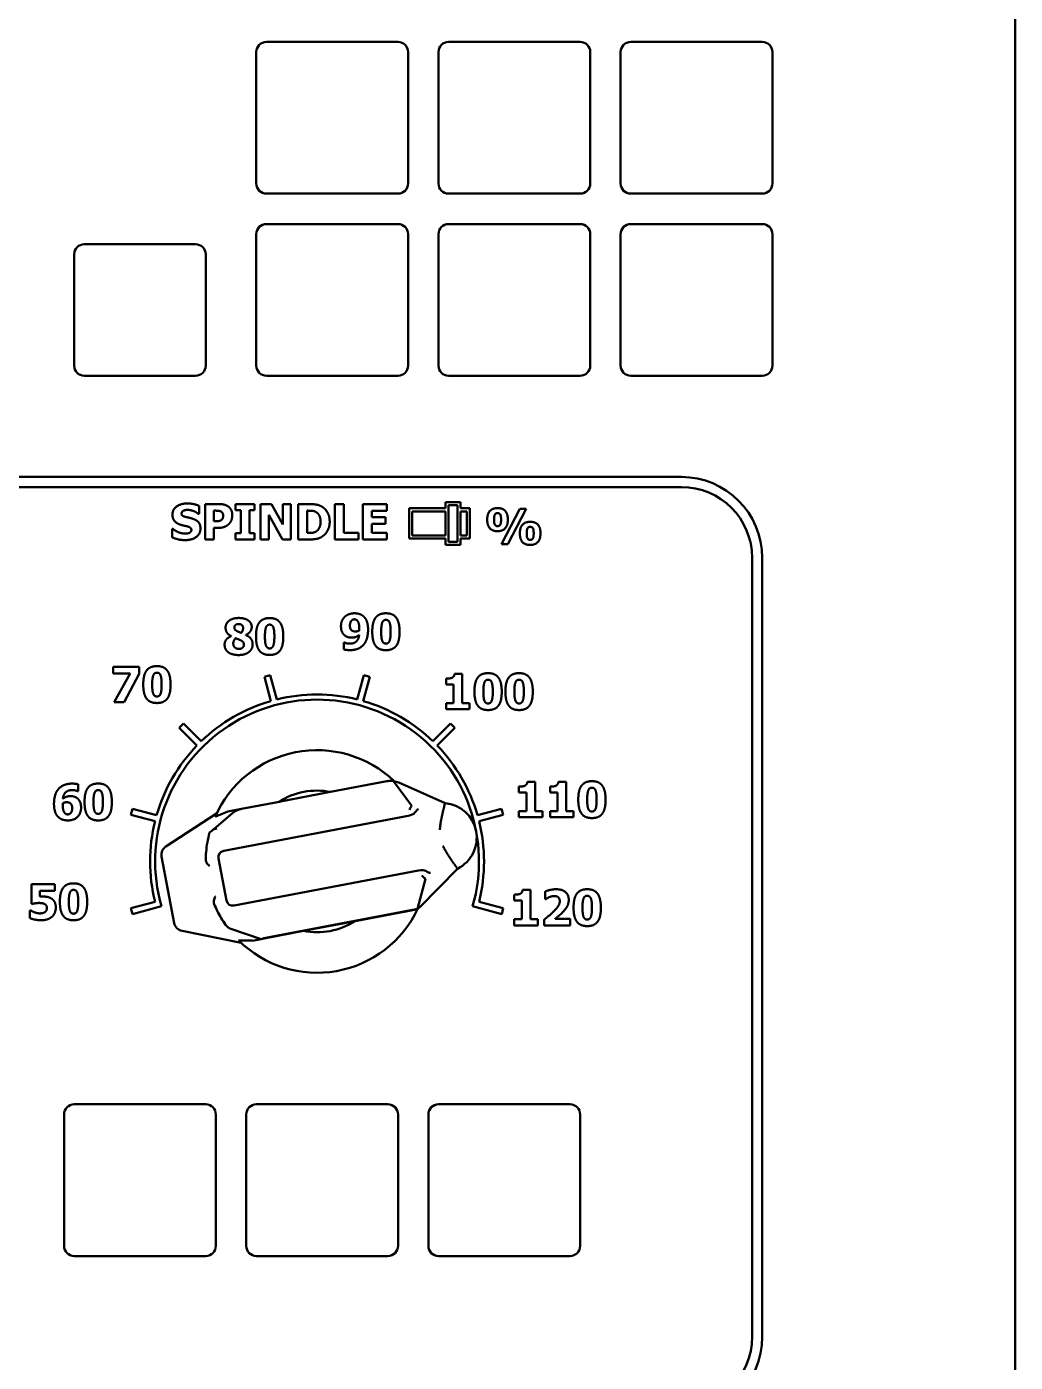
# Model space of a CAD drawing. Header units: millimetres. Extents: x 4735 to 8066, y 756 to 2595.
# Drawn here: x 5357.1 to 5454.8, y 1554.6 to 1686.6 of the extents above; entities that cross this region are included whole.
import ezdxf

# ---------------------------------------------------------------- set-up
doc = ezdxf.new("R2010")
doc.units = ezdxf.units.MM
doc.header["$LTSCALE"] = 1.8
doc.layers.add('외형선(ISO)', color=7, linetype='Continuous', lineweight=50)

msp = doc.modelspace()

# ---------------------------------------------------------------- linework, layer by layer
at = {"layer": '외형선(ISO)'}
for p, q in [((5454.825, 1917.087), (5454.825, 1527.087)), ((5380.825, 1685.087), (5393.825, 1685.087)), ((5398.825, 1685.087), (5411.825, 1685.087)), ((5416.825, 1685.087), (5429.825, 1685.087)), ((5379.825, 1671.087), (5379.825, 1684.087)), ((5394.825, 1684.087), (5394.825, 1671.087)), ((5397.825, 1671.087), (5397.825, 1684.087)), ((5412.825, 1684.087), (5412.825, 1671.087)), ((5415.825, 1671.087), (5415.825, 1684.087)), ((5430.825, 1684.087), (5430.825, 1671.087)), ((5393.825, 1670.087), (5380.825, 1670.087)), ((5411.825, 1670.087), (5398.825, 1670.087)), ((5429.825, 1670.087), (5416.825, 1670.087)), ((5379.825, 1653.087), (5379.825, 1666.087)), ((5380.825, 1667.087), (5393.825, 1667.087)), ((5394.825, 1666.087), (5394.825, 1653.087)), ((5397.825, 1653.087), (5397.825, 1666.087)), ((5398.825, 1667.087), (5411.825, 1667.087)), ((5412.825, 1666.087), (5412.825, 1653.087)), ((5415.825, 1653.087), (5415.825, 1666.087)), ((5416.825, 1667.087), (5429.825, 1667.087)), ((5430.825, 1666.087), (5430.825, 1653.087)), ((5362.825, 1665.087), (5373.825, 1665.087)), ((5361.825, 1653.087), (5361.825, 1664.087)), ((5374.825, 1664.087), (5374.825, 1653.087)), ((5373.825, 1652.087), (5362.825, 1652.087)), ((5393.825, 1652.087), (5380.825, 1652.087)), ((5411.825, 1652.087), (5398.825, 1652.087)), ((5429.825, 1652.087), (5416.825, 1652.087)), ((5037.825, 1642.087), (5421.825, 1642.087)), ((5421.825, 1641.087), (5037.825, 1641.087)), ((5398.515, 1638.989), (5398.515, 1639.589)), ((5398.515, 1639.589), (5400.015, 1639.589)), ((5400.015, 1639.589), (5400.015, 1638.989)), ((5374.165, 1638.436), (5374.089, 1638.436)), ((5374.165, 1639.236), (5374.165, 1638.436)), ((5374.755, 1635.909), (5374.755, 1639.409)), ((5374.755, 1639.409), (5376.114, 1639.409)), ((5375.759, 1638.756), (5375.634, 1638.756)), ((5375.634, 1638.756), (5375.634, 1637.707)), ((5377.776, 1638.799), (5377.776, 1639.409)), ((5377.776, 1639.409), (5379.659, 1639.409)), ((5378.278, 1638.799), (5377.776, 1638.799)), ((5378.278, 1636.519), (5378.278, 1638.799)), ((5379.659, 1638.799), (5379.157, 1638.799)), ((5379.157, 1638.799), (5379.157, 1636.519)), ((5379.659, 1639.409), (5379.659, 1638.799)), ((5380.243, 1635.909), (5380.243, 1639.409)), ((5380.243, 1639.409), (5381.321, 1639.409)), ((5382.396, 1635.909), (5381.046, 1638.348)), ((5381.046, 1638.348), (5381.046, 1635.909)), ((5381.321, 1639.409), (5382.439, 1637.403)), ((5382.439, 1637.403), (5382.439, 1639.409)), ((5382.439, 1639.409), (5383.241, 1639.409)), ((5383.241, 1639.409), (5383.241, 1635.909)), ((5383.953, 1635.909), (5383.953, 1639.409)), ((5383.953, 1639.409), (5385.037, 1639.409)), ((5384.85, 1638.756), (5384.833, 1638.756)), ((5384.833, 1638.756), (5384.833, 1636.564)), ((5387.598, 1635.909), (5387.598, 1639.409)), ((5387.598, 1639.409), (5388.477, 1639.409)), ((5388.477, 1639.409), (5388.477, 1636.575)), ((5390.352, 1635.909), (5390.352, 1639.409)), ((5390.352, 1639.409), (5392.717, 1639.409)), ((5392.717, 1638.742), (5391.226, 1638.742)), ((5391.226, 1638.742), (5391.226, 1638.127)), ((5391.226, 1638.127), (5392.601, 1638.127)), ((5392.601, 1638.127), (5392.601, 1637.46)), ((5392.717, 1639.409), (5392.717, 1638.742)), ((5394.915, 1635.989), (5394.915, 1638.989)), ((5394.915, 1638.989), (5398.515, 1638.989)), ((5395.215, 1638.689), (5395.215, 1636.289)), ((5398.515, 1638.689), (5395.215, 1638.689)), ((5398.515, 1636.289), (5398.515, 1638.689)), ((5399.715, 1639.289), (5398.815, 1639.289)), ((5398.815, 1639.289), (5398.815, 1635.689)), ((5399.715, 1635.689), (5399.715, 1639.289)), ((5400.015, 1638.989), (5400.915, 1638.989)), ((5400.615, 1638.689), (5400.015, 1638.689)), ((5400.015, 1638.689), (5400.015, 1636.289)), ((5400.615, 1636.289), (5400.615, 1638.689)), ((5400.915, 1638.989), (5400.915, 1635.989)), ((5404.046, 1635.444), (5405.879, 1638.944)), ((5406.5, 1638.944), (5404.667, 1635.444)), ((5405.879, 1638.944), (5406.5, 1638.944)), ((5371.516, 1636.116), (5371.516, 1636.95)), ((5371.516, 1636.95), (5371.595, 1636.95)), ((5375.634, 1637.707), (5375.697, 1637.707)), ((5376.094, 1637.055), (5375.634, 1637.055)), ((5375.634, 1637.055), (5375.634, 1635.909)), ((5392.601, 1637.46), (5391.226, 1637.46)), ((5391.226, 1637.46), (5391.226, 1636.575)), ((5375.634, 1635.909), (5374.755, 1635.909)), ((5377.776, 1635.909), (5377.776, 1636.519)), ((5377.776, 1636.519), (5378.278, 1636.519)), ((5379.659, 1635.909), (5377.776, 1635.909)), ((5379.157, 1636.519), (5379.659, 1636.519)), ((5379.659, 1636.519), (5379.659, 1635.909)), ((5381.046, 1635.909), (5380.243, 1635.909)), ((5383.241, 1635.909), (5382.396, 1635.909)), ((5385.048, 1635.909), (5383.953, 1635.909)), ((5384.833, 1636.564), (5384.85, 1636.564)), ((5389.932, 1635.909), (5387.598, 1635.909)), ((5388.477, 1636.575), (5389.932, 1636.575)), ((5389.932, 1636.575), (5389.932, 1635.909)), ((5392.717, 1635.909), (5390.352, 1635.909)), ((5391.226, 1636.575), (5392.717, 1636.575)), ((5392.717, 1636.575), (5392.717, 1635.909)), ((5398.515, 1635.989), (5394.915, 1635.989)), ((5395.215, 1636.289), (5398.515, 1636.289)), ((5398.515, 1635.389), (5398.515, 1635.989)), ((5398.815, 1635.689), (5399.715, 1635.689)), ((5400.015, 1636.289), (5400.615, 1636.289)), ((5400.915, 1635.989), (5400.015, 1635.989)), ((5400.015, 1635.989), (5400.015, 1635.389)), ((5400.015, 1635.389), (5398.515, 1635.389)), ((5404.667, 1635.444), (5404.046, 1635.444)), ((5428.825, 1557.087), (5428.825, 1634.087)), ((5429.825, 1634.087), (5429.825, 1557.087)), ((5377.337, 1626.348), (5377.337, 1626.362)), ((5378.783, 1626.475), (5378.783, 1626.464)), ((5388.477, 1625.034), (5388.477, 1625.72)), ((5388.477, 1625.72), (5388.545, 1625.72)), ((5365.677, 1622.659), (5365.677, 1623.32)), ((5365.677, 1623.32), (5368.252, 1623.32)), ((5367.345, 1622.659), (5365.677, 1622.659)), ((5365.782, 1619.82), (5367.345, 1622.659)), ((5368.252, 1622.625), (5366.758, 1619.82)), ((5368.252, 1623.32), (5368.252, 1622.625)), ((5380.624, 1622.331), (5381.207, 1622.487)), ((5381.265, 1619.944), (5380.624, 1622.331)), ((5381.207, 1622.487), (5381.847, 1620.1)), ((5389.804, 1620.1), (5390.443, 1622.487)), ((5391.026, 1622.331), (5390.387, 1619.944)), ((5390.443, 1622.487), (5391.026, 1622.331)), ((5399.413, 1622.632), (5400.179, 1622.632)), ((5400.179, 1622.632), (5400.179, 1619.733)), ((5398.587, 1621.586), (5398.587, 1622.156)), ((5399.325, 1621.586), (5398.587, 1621.586)), ((5399.325, 1619.733), (5399.325, 1621.586)), ((5366.758, 1619.82), (5365.782, 1619.82)), ((5398.587, 1619.124), (5398.587, 1619.733)), ((5398.587, 1619.733), (5399.325, 1619.733)), ((5400.179, 1619.733), (5400.899, 1619.733)), ((5400.899, 1619.733), (5400.899, 1619.124)), ((5400.899, 1619.124), (5398.587, 1619.124)), ((5372.199, 1617.286), (5372.625, 1617.713)), ((5373.947, 1615.539), (5372.199, 1617.286)), ((5372.625, 1617.713), (5374.374, 1615.966)), ((5397.278, 1615.965), (5399.025, 1617.713)), ((5399.451, 1617.287), (5397.704, 1615.538)), ((5399.025, 1617.713), (5399.451, 1617.287)), ((5362.212, 1611.721), (5362.212, 1611.034)), ((5392.715, 1612.014), (5387.163, 1610.958)), ((5395.149, 1609.615), (5393.388, 1612.027)), ((5398.47, 1609.852), (5393.899, 1611.878)), ((5406.608, 1611.956), (5407.374, 1611.956)), ((5407.374, 1611.956), (5407.374, 1609.057)), ((5409.674, 1611.956), (5410.44, 1611.956)), ((5410.44, 1611.956), (5410.44, 1609.057)), ((5362.212, 1611.034), (5362.149, 1611.034)), ((5382.058, 1609.987), (5387.163, 1610.958)), ((5405.782, 1610.909), (5405.782, 1611.479)), ((5406.52, 1610.909), (5405.782, 1610.909)), ((5406.52, 1609.057), (5406.52, 1610.909)), ((5408.848, 1610.909), (5408.848, 1611.479)), ((5409.586, 1610.909), (5408.848, 1610.909)), ((5409.586, 1609.057), (5409.586, 1610.909)), ((5367.425, 1608.705), (5367.581, 1609.287)), ((5367.581, 1609.287), (5369.968, 1608.649)), ((5378.374, 1609.286), (5377.021, 1609.028)), ((5381.918, 1609.96), (5378.374, 1609.286)), ((5401.682, 1608.647), (5404.069, 1609.287)), ((5404.069, 1609.287), (5404.226, 1608.705)), ((5369.812, 1608.066), (5367.425, 1608.705)), ((5375.893, 1608.814), (5370.896, 1605.572)), ((5377.456, 1608.847), (5375.415, 1607.119)), ((5376.621, 1605.135), (5394.839, 1608.601)), ((5404.226, 1608.705), (5401.838, 1608.065)), ((5405.782, 1608.447), (5405.782, 1609.057)), ((5405.782, 1609.057), (5406.52, 1609.057)), ((5408.094, 1608.447), (5405.782, 1608.447)), ((5407.374, 1609.057), (5408.094, 1609.057)), ((5408.094, 1609.057), (5408.094, 1608.447)), ((5408.848, 1608.447), (5408.848, 1609.057)), ((5408.848, 1609.057), (5409.586, 1609.057)), ((5411.16, 1608.447), (5408.848, 1608.447)), ((5410.44, 1609.057), (5411.16, 1609.057)), ((5411.16, 1609.057), (5411.16, 1608.447)), ((5375.415, 1607.119), (5375.201, 1606.937)), ((5370.465, 1604.564), (5371.714, 1598.003)), ((5376.887, 1600.238), (5376.098, 1604.384)), ((5395.867, 1603.198), (5377.649, 1599.732)), ((5395.977, 1599.582), (5399.704, 1603.368)), ((5357.594, 1599.885), (5357.594, 1601.851)), ((5357.594, 1601.851), (5359.914, 1601.851)), ((5359.914, 1601.19), (5358.425, 1601.19)), ((5358.425, 1601.19), (5358.425, 1600.609)), ((5359.914, 1601.851), (5359.914, 1601.19)), ((5395.759, 1599.415), (5396.527, 1602.369)), ((5406.144, 1601.279), (5406.909, 1601.279)), ((5406.909, 1601.279), (5406.909, 1598.38)), ((5357.67, 1599.885), (5357.594, 1599.885)), ((5367.425, 1599.468), (5369.812, 1600.109)), ((5401.838, 1600.107), (5404.225, 1599.469)), ((5405.318, 1600.232), (5405.318, 1600.803)), ((5406.056, 1600.232), (5405.318, 1600.232)), ((5406.056, 1598.38), (5406.056, 1600.232)), ((5408.364, 1600.357), (5408.364, 1601.12)), ((5408.432, 1600.357), (5408.364, 1600.357)), ((5357.443, 1598.49), (5357.443, 1599.253)), ((5357.443, 1599.253), (5357.523, 1599.253)), ((5367.581, 1598.886), (5367.425, 1599.468)), ((5370.451, 1599.656), (5367.581, 1598.886)), ((5380.568, 1596.489), (5395.635, 1599.355)), ((5389.592, 1598.187), (5395.451, 1599.302)), ((5404.07, 1598.886), (5401.199, 1599.654)), ((5404.225, 1599.469), (5404.07, 1598.886)), ((5372.485, 1597.223), (5378.322, 1596.043)), ((5377.294, 1597.431), (5380.287, 1596.417)), ((5380.445, 1596.447), (5384.488, 1597.216)), ((5389.592, 1598.187), (5384.488, 1597.216)), ((5405.318, 1597.771), (5405.318, 1598.38)), ((5405.318, 1598.38), (5406.056, 1598.38)), ((5407.63, 1597.771), (5405.318, 1597.771)), ((5406.909, 1598.38), (5407.63, 1598.38)), ((5407.63, 1598.38), (5407.63, 1597.771)), ((5408.279, 1597.771), (5408.279, 1598.341)), ((5410.852, 1597.771), (5408.279, 1597.771)), ((5409.368, 1598.431), (5410.852, 1598.431)), ((5410.852, 1598.431), (5410.852, 1597.771)), ((5379.45, 1596.257), (5380.287, 1596.417)), ((5380.445, 1596.447), (5380.287, 1596.417)), ((5361.825, 1580.087), (5374.825, 1580.087)), ((5379.825, 1580.087), (5392.825, 1580.087)), ((5397.825, 1580.087), (5410.825, 1580.087)), ((5360.825, 1566.087), (5360.825, 1579.087)), ((5375.825, 1579.087), (5375.825, 1566.087)), ((5378.825, 1566.087), (5378.825, 1579.087)), ((5393.825, 1579.087), (5393.825, 1566.087)), ((5396.825, 1566.087), (5396.825, 1579.087)), ((5411.825, 1579.087), (5411.825, 1566.087)), ((5374.825, 1565.087), (5361.825, 1565.087)), ((5392.825, 1565.087), (5379.825, 1565.087)), ((5410.825, 1565.087), (5397.825, 1565.087))]:
    msp.add_line(p, q, dxfattribs=at)
for centre, radius, start, end in [((5380.825, 1684.087), 1, 90, 180), ((5393.825, 1684.087), 1, 0, 90), ((5398.825, 1684.087), 1, 90, 180), ((5411.825, 1684.087), 1, 0, 90), ((5416.825, 1684.087), 1, 90, 180), ((5429.825, 1684.087), 1, 0, 90), ((5380.825, 1671.087), 1, 180, 270), ((5393.825, 1671.087), 1, 270, 0), ((5398.825, 1671.087), 1, 180, 270), ((5411.825, 1671.087), 1, 270, 0), ((5416.825, 1671.087), 1, 180, 270), ((5429.825, 1671.087), 1, 270, 0), ((5380.825, 1666.087), 1, 90, 180), ((5393.825, 1666.087), 1, 0, 90), ((5398.825, 1666.087), 1, 90, 180), ((5411.825, 1666.087), 1, 0, 90), ((5416.825, 1666.087), 1, 90, 180), ((5429.825, 1666.087), 1, 0, 90), ((5362.825, 1664.087), 1, 90, 180), ((5373.825, 1664.087), 1, 0, 90), ((5362.825, 1653.087), 1, 180, 270), ((5373.825, 1653.087), 1, 270, 0), ((5380.825, 1653.087), 1, 180, 270), ((5393.825, 1653.087), 1, 270, 0), ((5398.825, 1653.087), 1, 180, 270), ((5411.825, 1653.087), 1, 270, 0), ((5416.825, 1653.087), 1, 180, 270), ((5429.825, 1653.087), 1, 270, 0), ((5421.825, 1634.087), 8, 0, 90), ((5421.825, 1634.087), 7, 0, 90), ((5385.825, 1604.087), 16, 343.91696, 196.07623), ((5385.825, 1604.087), 16.5, 106.04416, 133.95034), ((5385.825, 1604.087), 16.5, 76.04416, 103.95034), ((5385.825, 1604.087), 16.5, 46.04416, 73.95034), ((5385.825, 1604.087), 16.5, 136.04416, 163.95034), ((5385.825, 1604.087), 11, 46.12914, 156.33787), ((5385.825, 1604.087), 16.5, 16.04416, 43.95034), ((5393.088, 1610.049), 2, 98.22741, 100.77217), ((5393.088, 1610.049), 2, 81.39227, 88.29814), ((5393.088, 1610.049), 2, 66.09822, 81.39227), ((5385.825, 1604.087), 7, 78.98538, 122.55895), ((5378.748, 1607.321), 2, 110.4137, 130.26932), ((5398.176, 1606.437), 3.428, 296.47879, 85.06554), ((5385.825, 1604.087), 16.5, 166.04416, 193.95034), ((5385.825, 1604.087), 16.5, 346.04416, 13.95034), ((5385.825, 1604.087), 11, 164.98242, 175.18555), ((5385.825, 1604.087), 11, 178.94795, 179.20734), ((5385.825, 1604.087), 11, 175.18555, 178.94795), ((5385.825, 1604.087), 11, 202.33699, 202.59638), ((5385.825, 1604.087), 11, 202.59638, 206.35878), ((5385.825, 1604.087), 11, 206.35878, 214.80954), ((5385.825, 1604.087), 11, 225.20646, 334.98541), ((5395.264, 1600.284), 1, 280.77217, 291.75548), ((5395.264, 1600.284), 1, 291.75548, 299.62958), ((5395.264, 1600.284), 1, 299.62958, 315.44611), ((5377.615, 1598.378), 1, 214.80954, 251.27501), ((5385.825, 1604.087), 7, 258.98538, 302.55895), ((5361.825, 1579.087), 1, 90, 180), ((5374.825, 1579.087), 1, 0, 90), ((5379.825, 1579.087), 1, 90, 180), ((5392.825, 1579.087), 1, 0, 90), ((5397.825, 1579.087), 1, 90, 180), ((5410.825, 1579.087), 1, 0, 90), ((5361.825, 1566.087), 1, 180, 270), ((5374.825, 1566.087), 1, 270, 0), ((5379.825, 1566.087), 1, 180, 270), ((5392.825, 1566.087), 1, 270, 0), ((5397.825, 1566.087), 1, 180, 270), ((5410.825, 1566.087), 1, 270, 0), ((5421.825, 1557.087), 7, 270, 0), ((5421.825, 1557.087), 8, 270, 0)]:
    msp.add_arc(centre, radius, start, end, dxfattribs=at)
for centre, major_axis, ratio, start_param, end_param in [((5395.076, 1608.532), (0.163, 1.045), 0.2556828, 0.3488771, 0.9487245), ((5393.215, 1609.542), (1.947, 0.037), 0.1623284, 6.1219454, 6.3964972), ((5395.438, 1608.336), (-0.442, -0.898), 0.2556828, 3.2966216, 4.1710208), ((5392.981, 1609.425), (2.533, -0.42), 0.3082145, 5.5855379, 6.1371226), ((5376.088, 1606.395), (-0.876, 0.474), 0.9311657, 5.3602404, 5.9347798), ((5371.468, 1604.732), (-0.942, 0.402), 0.9762461, 5.7026018, 6.8637688), ((5377.8, 1603.803), (-1.628, 1.063), 0.5143599, 5.7925469, 6.7430247), ((5394.441, 1601.75), (2.202, 1.321), 0.3082145, 0.1460627, 0.6976474), ((5396.062, 1603.349), (-0.535, 0.912), 0.2556828, 2.1928682, 2.7927155), ((5396.326, 1603.664), (0.741, -0.673), 0.2556828, 5.2537572, 6.1281564), ((5394.702, 1601.727), (1.825, 0.68), 0.1623284, 6.1698734, 6.4444252), ((5378.256, 1601.404), (-1.124, -1.586), 0.5143599, 5.8233459, 6.7738238), ((5372.708, 1598.215), (-0.728, -0.72), 0.9762461, 5.7026018, 6.8637688), ((5384.705, 1595.975), (-4.275, 0.448), 0.0758696, 6.0363443, 6.2058465)]:
    msp.add_ellipse(centre, major_axis=major_axis, ratio=ratio, start_param=start_param, end_param=end_param, dxfattribs=at)
for points, degree in [([(5371.536, 1638.371), (5371.536, 1638.861), (5372.367, 1639.471), (5372.991, 1639.471)], 2), ([(5372.991, 1639.471), (5373.303, 1639.471), (5373.921, 1639.343), (5374.165, 1639.236)], 2), ([(5372.293, 1637.381), (5371.888, 1637.523), (5371.536, 1638.008), (5371.536, 1638.371)], 2), ([(5372.636, 1638.754), (5372.554, 1638.717), (5372.435, 1638.569), (5372.435, 1638.478)], 2), ([(5372.435, 1638.478), (5372.435, 1638.342), (5372.625, 1638.186), (5372.897, 1638.124)], 2), ([(5373.036, 1638.833), (5372.92, 1638.833), (5372.739, 1638.799), (5372.636, 1638.754)], 2), ([(5372.897, 1638.124), (5373.073, 1638.084), (5373.399, 1638.008), (5373.587, 1637.942)], 2), ([(5374.089, 1638.436), (5373.893, 1638.603), (5373.331, 1638.833), (5373.036, 1638.833)], 2), ([(5376.307, 1638.685), (5376.182, 1638.739), (5375.955, 1638.756), (5375.759, 1638.756)], 2), ([(5376.114, 1639.409), (5376.414, 1639.409), (5376.854, 1639.298), (5377.033, 1639.179)], 2), ([(5376.545, 1638.283), (5376.545, 1638.433), (5376.403, 1638.646), (5376.307, 1638.685)], 2), ([(5376.392, 1637.849), (5376.482, 1637.934), (5376.545, 1638.124), (5376.545, 1638.283)], 2), ([(5377.033, 1639.179), (5377.231, 1639.046), (5377.447, 1638.609), (5377.447, 1638.305)], 2), ([(5377.447, 1638.305), (5377.447, 1638.061), (5377.291, 1637.619), (5377.146, 1637.472)], 2), ([(5385.692, 1638.64), (5385.513, 1638.737), (5385.122, 1638.756), (5384.85, 1638.756)], 2), ([(5385.037, 1639.409), (5385.405, 1639.409), (5386.049, 1639.315), (5386.333, 1639.134)], 2), ([(5386.174, 1637.662), (5386.174, 1638.008), (5385.936, 1638.501), (5385.692, 1638.64)], 2), ([(5386.333, 1639.134), (5386.676, 1638.912), (5387.076, 1638.164), (5387.076, 1637.656)], 2), ([(5402.642, 1637.869), (5402.642, 1638.445), (5403.17, 1639.012), (5403.666, 1639.012)], 2), ([(5403.385, 1638.346), (5403.351, 1638.272), (5403.323, 1638.011), (5403.323, 1637.872)], 2), ([(5403.666, 1638.513), (5403.553, 1638.513), (5403.425, 1638.431), (5403.385, 1638.346)], 2), ([(5403.666, 1639.012), (5404.174, 1639.012), (5404.679, 1638.445), (5404.679, 1637.878)], 2), ([(5403.947, 1638.349), (5403.907, 1638.431), (5403.771, 1638.513), (5403.666, 1638.513)], 2), ([(5404.009, 1637.872), (5404.009, 1638.022), (5403.984, 1638.266), (5403.947, 1638.349)], 2), ([(5371.595, 1636.95), (5371.859, 1636.726), (5372.492, 1636.484), (5372.79, 1636.484)], 2), ([(5373.056, 1637.188), (5372.877, 1637.236), (5372.472, 1637.318), (5372.293, 1637.381)], 2), ([(5374.304, 1637.004), (5374.304, 1636.482), (5373.484, 1635.846), (5372.787, 1635.846)], 2), ([(5373.405, 1636.853), (5373.405, 1636.987), (5373.198, 1637.151), (5373.056, 1637.188)], 2), ([(5373.187, 1636.553), (5373.277, 1636.592), (5373.405, 1636.737), (5373.405, 1636.853)], 2), ([(5373.587, 1637.942), (5373.95, 1637.809), (5374.304, 1637.367), (5374.304, 1637.004)], 2), ([(5375.697, 1637.707), (5375.819, 1637.707), (5376.04, 1637.713), (5376.122, 1637.727)], 2), ([(5376.715, 1637.171), (5376.585, 1637.117), (5376.281, 1637.055), (5376.094, 1637.055)], 2), ([(5376.122, 1637.727), (5376.193, 1637.738), (5376.349, 1637.806), (5376.392, 1637.849)], 2), ([(5377.146, 1637.472), (5377.058, 1637.378), (5376.843, 1637.225), (5376.715, 1637.171)], 2), ([(5385.734, 1636.7), (5385.95, 1636.836), (5386.174, 1637.316), (5386.174, 1637.662)], 2), ([(5387.076, 1637.656), (5387.076, 1637.165), (5386.648, 1636.394), (5386.322, 1636.187)], 2), ([(5403.666, 1636.729), (5403.159, 1636.729), (5402.642, 1637.294), (5402.642, 1637.869)], 2), ([(5403.323, 1637.872), (5403.323, 1637.696), (5403.343, 1637.492), (5403.385, 1637.398)], 2), ([(5403.385, 1637.398), (5403.419, 1637.316), (5403.558, 1637.228), (5403.666, 1637.228)], 2), ([(5404.679, 1637.878), (5404.679, 1637.296), (5404.16, 1636.729), (5403.666, 1636.729)], 2), ([(5403.666, 1637.228), (5403.771, 1637.228), (5403.907, 1637.313), (5403.947, 1637.398)], 2), ([(5403.947, 1637.398), (5403.978, 1637.472), (5404.009, 1637.708), (5404.009, 1637.872)], 2), ([(5405.867, 1636.511), (5405.867, 1637.086), (5406.395, 1637.654), (5406.891, 1637.654)], 2), ([(5406.61, 1636.987), (5406.576, 1636.913), (5406.548, 1636.652), (5406.548, 1636.514)], 2), ([(5406.891, 1637.155), (5406.778, 1637.155), (5406.65, 1637.072), (5406.61, 1636.987)], 2), ([(5406.891, 1637.654), (5407.399, 1637.654), (5407.904, 1637.086), (5407.904, 1636.519)], 2), ([(5407.172, 1636.99), (5407.132, 1637.072), (5406.996, 1637.155), (5406.891, 1637.155)], 2), ([(5407.234, 1636.514), (5407.234, 1636.664), (5407.209, 1636.908), (5407.172, 1636.99)], 2), ([(5372.787, 1635.846), (5372.384, 1635.846), (5371.777, 1636.002), (5371.516, 1636.116)], 2), ([(5372.79, 1636.484), (5372.866, 1636.484), (5373.113, 1636.519), (5373.187, 1636.553)], 2), ([(5384.85, 1636.564), (5385.145, 1636.564), (5385.55, 1636.584), (5385.734, 1636.7)], 2), ([(5386.322, 1636.187), (5386.049, 1636.011), (5385.408, 1635.909), (5385.048, 1635.909)], 2), ([(5406.891, 1635.37), (5406.383, 1635.37), (5405.867, 1635.935), (5405.867, 1636.511)], 2), ([(5406.548, 1636.514), (5406.548, 1636.338), (5406.568, 1636.133), (5406.61, 1636.04)], 2), ([(5406.61, 1636.04), (5406.644, 1635.958), (5406.783, 1635.87), (5406.891, 1635.87)], 2), ([(5407.904, 1636.519), (5407.904, 1635.938), (5407.385, 1635.37), (5406.891, 1635.37)], 2), ([(5406.891, 1635.87), (5406.996, 1635.87), (5407.132, 1635.955), (5407.172, 1636.04)], 2), ([(5407.172, 1636.04), (5407.203, 1636.114), (5407.234, 1636.349), (5407.234, 1636.514)], 2), ([(5376.784, 1627.204), (5376.784, 1627.397), (5376.954, 1627.735), (5377.121, 1627.868)], 2), ([(5377.121, 1627.868), (5377.283, 1627.996), (5377.774, 1628.149), (5378.08, 1628.149)], 2), ([(5378.08, 1628.149), (5378.403, 1628.149), (5378.885, 1628.01), (5379.041, 1627.896)], 2), ([(5379.041, 1627.896), (5379.2, 1627.783), (5379.37, 1627.454), (5379.37, 1627.264)], 2), ([(5379.793, 1626.319), (5379.793, 1626.785), (5379.938, 1627.443), (5380.102, 1627.681)], 2), ([(5380.102, 1627.681), (5380.267, 1627.913), (5380.786, 1628.14), (5381.143, 1628.14)], 2), ([(5381.143, 1628.14), (5381.52, 1628.14), (5382.025, 1627.902), (5382.187, 1627.667)], 2), ([(5382.187, 1627.667), (5382.346, 1627.437), (5382.49, 1626.759), (5382.49, 1626.319)], 2), ([(5388.19, 1627.342), (5388.19, 1627.617), (5388.378, 1628.08), (5388.548, 1628.25)], 2), ([(5388.548, 1628.25), (5388.718, 1628.42), (5389.211, 1628.613), (5389.515, 1628.613)], 2), ([(5389.217, 1627.876), (5389.158, 1627.808), (5389.072, 1627.544), (5389.072, 1627.388)], 2), ([(5389.512, 1628.017), (5389.433, 1628.017), (5389.285, 1627.955), (5389.217, 1627.876)], 2), ([(5389.813, 1627.876), (5389.753, 1627.952), (5389.6, 1628.017), (5389.512, 1628.017)], 2), ([(5389.515, 1628.613), (5389.821, 1628.613), (5390.295, 1628.443), (5390.465, 1628.264)], 2), ([(5389.997, 1627.118), (5389.997, 1627.405), (5389.901, 1627.773), (5389.813, 1627.876)], 2), ([(5390.465, 1628.264), (5390.664, 1628.066), (5390.868, 1627.436), (5390.868, 1626.988)], 2), ([(5391.282, 1626.792), (5391.282, 1627.257), (5391.427, 1627.915), (5391.591, 1628.154)], 2), ([(5391.591, 1628.154), (5391.756, 1628.386), (5392.275, 1628.613), (5392.632, 1628.613)], 2), ([(5392.632, 1627.966), (5392.38, 1627.966), (5392.164, 1627.442), (5392.164, 1626.789)], 2), ([(5392.632, 1628.613), (5393.009, 1628.613), (5393.514, 1628.375), (5393.676, 1628.139)], 2), ([(5393.097, 1626.792), (5393.097, 1627.442), (5392.884, 1627.966), (5392.632, 1627.966)], 2), ([(5393.676, 1628.139), (5393.835, 1627.91), (5393.979, 1627.232), (5393.979, 1626.792)], 2), ([(5376.69, 1625.514), (5376.69, 1625.815), (5377.022, 1626.214), (5377.337, 1626.348)], 2), ([(5377.337, 1626.362), (5377.028, 1626.512), (5376.784, 1626.941), (5376.784, 1627.204)], 2), ([(5378.08, 1627.553), (5377.887, 1627.553), (5377.652, 1627.36), (5377.652, 1627.219)], 2), ([(5377.652, 1627.219), (5377.652, 1627.08), (5377.794, 1626.907), (5377.944, 1626.836)], 2), ([(5377.944, 1626.836), (5378.009, 1626.802), (5378.191, 1626.731), (5378.341, 1626.674)], 2), ([(5378.517, 1627.162), (5378.517, 1627.34), (5378.281, 1627.553), (5378.08, 1627.553)], 2), ([(5378.341, 1626.674), (5378.432, 1626.793), (5378.517, 1627.017), (5378.517, 1627.162)], 2), ([(5379.37, 1627.264), (5379.37, 1627.014), (5379.081, 1626.614), (5378.783, 1626.475)], 2), ([(5378.783, 1626.464), (5379.132, 1626.322), (5379.461, 1625.863), (5379.461, 1625.542)], 2), ([(5380.099, 1624.961), (5379.938, 1625.191), (5379.793, 1625.866), (5379.793, 1626.319)], 2), ([(5381.143, 1627.494), (5380.891, 1627.494), (5380.675, 1626.969), (5380.675, 1626.317)], 2), ([(5380.675, 1626.317), (5380.675, 1625.676), (5380.891, 1625.142), (5381.143, 1625.142)], 2), ([(5381.608, 1626.319), (5381.608, 1626.969), (5381.396, 1627.494), (5381.143, 1627.494)], 2), ([(5381.143, 1625.142), (5381.393, 1625.142), (5381.608, 1625.676), (5381.608, 1626.319)], 2), ([(5382.49, 1626.319), (5382.49, 1625.866), (5382.346, 1625.185), (5382.184, 1624.955)], 2), ([(5388.585, 1626.406), (5388.403, 1626.545), (5388.19, 1626.991), (5388.19, 1627.342)], 2), ([(5389.231, 1626.208), (5389.053, 1626.208), (5388.721, 1626.304), (5388.585, 1626.406)], 2), ([(5389.072, 1627.388), (5389.072, 1627.218), (5389.16, 1626.999), (5389.234, 1626.934)], 2), ([(5389.983, 1626.449), (5389.796, 1626.333), (5389.472, 1626.208), (5389.231, 1626.208)], 2), ([(5389.234, 1626.934), (5389.311, 1626.869), (5389.501, 1626.818), (5389.62, 1626.818)], 2), ([(5389.62, 1626.818), (5389.719, 1626.818), (5389.926, 1626.872), (5389.991, 1626.9)], 2), ([(5389.674, 1625.802), (5389.796, 1625.907), (5389.955, 1626.216), (5389.983, 1626.449)], 2), ([(5389.991, 1626.9), (5389.991, 1626.925), (5389.997, 1627.022), (5389.997, 1627.118)], 2), ([(5390.868, 1626.988), (5390.868, 1626.543), (5390.661, 1625.799), (5390.442, 1625.533)], 2), ([(5391.588, 1625.434), (5391.427, 1625.663), (5391.282, 1626.338), (5391.282, 1626.792)], 2), ([(5392.164, 1626.789), (5392.164, 1626.148), (5392.38, 1625.615), (5392.632, 1625.615)], 2), ([(5392.632, 1625.615), (5392.882, 1625.615), (5393.097, 1626.148), (5393.097, 1626.792)], 2), ([(5393.979, 1626.792), (5393.979, 1626.338), (5393.835, 1625.658), (5393.673, 1625.428)], 2), ([(5377.016, 1624.788), (5376.849, 1624.927), (5376.69, 1625.304), (5376.69, 1625.514)], 2), ([(5377.782, 1626.149), (5377.691, 1626.058), (5377.547, 1625.786), (5377.547, 1625.625)], 2), ([(5377.547, 1625.625), (5377.547, 1625.381), (5377.859, 1625.088), (5378.111, 1625.088)], 2), ([(5378.208, 1625.976), (5378.14, 1626.007), (5377.881, 1626.107), (5377.782, 1626.149)], 2), ([(5378.111, 1625.088), (5378.182, 1625.088), (5378.358, 1625.134), (5378.426, 1625.179)], 2), ([(5378.593, 1625.505), (5378.593, 1625.678), (5378.446, 1625.86), (5378.208, 1625.976)], 2), ([(5378.426, 1625.179), (5378.503, 1625.233), (5378.593, 1625.381), (5378.593, 1625.505)], 2), ([(5379.461, 1625.542), (5379.461, 1625.318), (5379.274, 1624.93), (5379.095, 1624.788)], 2), ([(5381.143, 1624.496), (5380.772, 1624.496), (5380.261, 1624.728), (5380.099, 1624.961)], 2), ([(5382.184, 1624.955), (5382.025, 1624.728), (5381.512, 1624.496), (5381.143, 1624.496)], 2), ([(5389.058, 1624.974), (5388.894, 1624.974), (5388.536, 1625.017), (5388.477, 1625.034)], 2), ([(5388.545, 1625.72), (5388.61, 1625.686), (5388.854, 1625.612), (5389.067, 1625.612)], 2), ([(5390.442, 1625.533), (5390.216, 1625.263), (5389.546, 1624.974), (5389.058, 1624.974)], 2), ([(5389.067, 1625.612), (5389.24, 1625.612), (5389.56, 1625.703), (5389.674, 1625.802)], 2), ([(5392.632, 1624.968), (5392.261, 1624.968), (5391.75, 1625.201), (5391.588, 1625.434)], 2), ([(5393.673, 1625.428), (5393.514, 1625.201), (5393.001, 1624.968), (5392.632, 1624.968)], 2), ([(5378.071, 1624.487), (5377.717, 1624.487), (5377.187, 1624.649), (5377.016, 1624.788)], 2), ([(5379.095, 1624.788), (5378.917, 1624.646), (5378.403, 1624.487), (5378.071, 1624.487)], 2), ([(5368.652, 1621.57), (5368.652, 1622.035), (5368.797, 1622.693), (5368.962, 1622.931)], 2), ([(5368.962, 1622.931), (5369.126, 1623.164), (5369.645, 1623.391), (5370.002, 1623.391)], 2), ([(5370.002, 1622.744), (5369.75, 1622.744), (5369.534, 1622.219), (5369.534, 1621.567)], 2), ([(5370.002, 1623.391), (5370.38, 1623.391), (5370.885, 1623.153), (5371.046, 1622.917)], 2), ([(5370.468, 1621.57), (5370.468, 1622.219), (5370.255, 1622.744), (5370.002, 1622.744)], 2), ([(5371.046, 1622.917), (5371.205, 1622.687), (5371.35, 1622.01), (5371.35, 1621.57)], 2), ([(5399.166, 1622.244), (5399.277, 1622.3), (5399.401, 1622.49), (5399.413, 1622.632)], 2), ([(5401.687, 1622.235), (5401.852, 1622.468), (5402.371, 1622.695), (5402.728, 1622.695)], 2), ([(5402.728, 1622.695), (5403.106, 1622.695), (5403.61, 1622.456), (5403.772, 1622.221)], 2), ([(5404.753, 1622.235), (5404.918, 1622.468), (5405.437, 1622.695), (5405.794, 1622.695)], 2), ([(5405.794, 1622.695), (5406.172, 1622.695), (5406.676, 1622.456), (5406.838, 1622.221)], 2), ([(5368.959, 1620.211), (5368.797, 1620.441), (5368.652, 1621.116), (5368.652, 1621.57)], 2), ([(5369.534, 1621.567), (5369.534, 1620.926), (5369.75, 1620.393), (5370.002, 1620.393)], 2), ([(5370.002, 1620.393), (5370.252, 1620.393), (5370.468, 1620.926), (5370.468, 1621.57)], 2), ([(5371.35, 1621.57), (5371.35, 1621.116), (5371.205, 1620.435), (5371.043, 1620.206)], 2), ([(5398.587, 1622.156), (5398.749, 1622.156), (5399.07, 1622.198), (5399.166, 1622.244)], 2), ([(5401.378, 1620.874), (5401.378, 1621.339), (5401.523, 1621.997), (5401.687, 1622.235)], 2), ([(5402.728, 1622.048), (5402.476, 1622.048), (5402.26, 1621.523), (5402.26, 1620.871)], 2), ([(5403.193, 1620.874), (5403.193, 1621.523), (5402.981, 1622.048), (5402.728, 1622.048)], 2), ([(5403.772, 1622.221), (5403.931, 1621.991), (5404.076, 1621.313), (5404.076, 1620.874)], 2), ([(5404.444, 1620.874), (5404.444, 1621.339), (5404.589, 1621.997), (5404.753, 1622.235)], 2), ([(5405.794, 1622.048), (5405.542, 1622.048), (5405.326, 1621.523), (5405.326, 1620.871)], 2), ([(5406.26, 1620.874), (5406.26, 1621.523), (5406.047, 1622.048), (5405.794, 1622.048)], 2), ([(5406.838, 1622.221), (5406.997, 1621.991), (5407.142, 1621.313), (5407.142, 1620.874)], 2), ([(5370.002, 1619.746), (5369.631, 1619.746), (5369.12, 1619.979), (5368.959, 1620.211)], 2), ([(5371.043, 1620.206), (5370.885, 1619.979), (5370.371, 1619.746), (5370.002, 1619.746)], 2), ([(5401.685, 1619.515), (5401.523, 1619.745), (5401.378, 1620.42), (5401.378, 1620.874)], 2), ([(5402.26, 1620.871), (5402.26, 1620.23), (5402.476, 1619.697), (5402.728, 1619.697)], 2), ([(5402.728, 1619.697), (5402.978, 1619.697), (5403.193, 1620.23), (5403.193, 1620.874)], 2), ([(5404.076, 1620.874), (5404.076, 1620.42), (5403.931, 1619.739), (5403.769, 1619.509)], 2), ([(5404.751, 1619.515), (5404.589, 1619.745), (5404.444, 1620.42), (5404.444, 1620.874)], 2), ([(5405.326, 1620.871), (5405.326, 1620.23), (5405.542, 1619.697), (5405.794, 1619.697)], 2), ([(5405.794, 1619.697), (5406.044, 1619.697), (5406.26, 1620.23), (5406.26, 1620.874)], 2), ([(5407.142, 1620.874), (5407.142, 1620.42), (5406.997, 1619.739), (5406.835, 1619.509)], 2), ([(5402.728, 1619.05), (5402.357, 1619.05), (5401.846, 1619.282), (5401.685, 1619.515)], 2), ([(5403.769, 1619.509), (5403.61, 1619.282), (5403.097, 1619.05), (5402.728, 1619.05)], 2), ([(5405.794, 1619.05), (5405.423, 1619.05), (5404.912, 1619.282), (5404.751, 1619.515)], 2), ([(5406.835, 1619.509), (5406.676, 1619.282), (5406.163, 1619.05), (5405.794, 1619.05)], 2), ([(5360.252, 1611.224), (5360.465, 1611.485), (5361.157, 1611.78), (5361.63, 1611.78)], 2), ([(5361.63, 1611.78), (5361.803, 1611.78), (5362.149, 1611.735), (5362.212, 1611.721)], 2), ([(5363.159, 1611.326), (5363.324, 1611.559), (5363.843, 1611.786), (5364.2, 1611.786)], 2), ([(5364.2, 1611.786), (5364.577, 1611.786), (5365.082, 1611.548), (5365.244, 1611.312)], 2), ([(5406.361, 1611.567), (5406.472, 1611.624), (5406.596, 1611.814), (5406.608, 1611.956)], 2), ([(5409.427, 1611.567), (5409.538, 1611.624), (5409.662, 1611.814), (5409.674, 1611.956)], 2), ([(5411.949, 1611.559), (5412.113, 1611.791), (5412.632, 1612.018), (5412.989, 1612.018)], 2), ([(5412.989, 1612.018), (5413.367, 1612.018), (5413.872, 1611.78), (5414.033, 1611.544)], 2), ([(5359.829, 1609.775), (5359.829, 1610.234), (5360.028, 1610.949), (5360.252, 1611.224)], 2), ([(5361.622, 1611.142), (5361.211, 1611.142), (5360.762, 1610.708), (5360.709, 1610.305)], 2), ([(5360.709, 1610.305), (5360.882, 1610.416), (5361.236, 1610.546), (5361.46, 1610.546)], 2), ([(5361.46, 1610.546), (5361.65, 1610.546), (5361.982, 1610.444), (5362.11, 1610.348)], 2), ([(5362.149, 1611.034), (5362.087, 1611.065), (5361.803, 1611.142), (5361.622, 1611.142)], 2), ([(5362.85, 1609.965), (5362.85, 1610.43), (5362.995, 1611.088), (5363.159, 1611.326)], 2), ([(5364.2, 1611.139), (5363.948, 1611.139), (5363.732, 1610.615), (5363.732, 1609.962)], 2), ([(5364.665, 1609.965), (5364.665, 1610.615), (5364.452, 1611.139), (5364.2, 1611.139)], 2), ([(5365.244, 1611.312), (5365.403, 1611.082), (5365.547, 1610.405), (5365.547, 1609.965)], 2), ([(5405.782, 1611.479), (5405.944, 1611.479), (5406.265, 1611.522), (5406.361, 1611.567)], 2), ([(5408.848, 1611.479), (5409.01, 1611.479), (5409.331, 1611.522), (5409.427, 1611.567)], 2), ([(5411.639, 1610.197), (5411.639, 1610.662), (5411.784, 1611.32), (5411.949, 1611.559)], 2), ([(5412.989, 1611.371), (5412.737, 1611.371), (5412.521, 1610.847), (5412.521, 1610.194)], 2), ([(5413.455, 1610.197), (5413.455, 1610.847), (5413.242, 1611.371), (5412.989, 1611.371)], 2), ([(5414.033, 1611.544), (5414.192, 1611.315), (5414.337, 1610.637), (5414.337, 1610.197)], 2), ([(5360.241, 1608.49), (5360.042, 1608.691), (5359.829, 1609.33), (5359.829, 1609.775)], 2), ([(5360.706, 1609.854), (5360.706, 1609.832), (5360.7, 1609.724), (5360.7, 1609.642)], 2), ([(5360.7, 1609.642), (5360.7, 1609.338), (5360.805, 1608.972), (5360.887, 1608.879)], 2), ([(5361.077, 1609.937), (5360.984, 1609.937), (5360.791, 1609.888), (5360.706, 1609.854)], 2), ([(5361.463, 1609.82), (5361.384, 1609.888), (5361.188, 1609.937), (5361.077, 1609.937)], 2), ([(5362.507, 1609.406), (5362.507, 1608.853), (5361.806, 1608.141), (5361.194, 1608.141)], 2), ([(5361.625, 1609.364), (5361.625, 1609.534), (5361.54, 1609.755), (5361.463, 1609.82)], 2), ([(5361.483, 1608.879), (5361.551, 1608.964), (5361.625, 1609.162), (5361.625, 1609.364)], 2), ([(5362.11, 1610.348), (5362.291, 1610.209), (5362.507, 1609.758), (5362.507, 1609.406)], 2), ([(5363.156, 1608.606), (5362.995, 1608.836), (5362.85, 1609.511), (5362.85, 1609.965)], 2), ([(5363.732, 1609.962), (5363.732, 1609.321), (5363.948, 1608.788), (5364.2, 1608.788)], 2), ([(5364.2, 1608.788), (5364.45, 1608.788), (5364.665, 1609.321), (5364.665, 1609.965)], 2), ([(5365.547, 1609.965), (5365.547, 1609.511), (5365.403, 1608.83), (5365.241, 1608.601)], 2), ([(5381.918, 1609.96), (5382.022, 1609.98), (5382.124, 1609.994), (5382.217, 1609.998)], 3), ([(5382.217, 1609.998), (5382.171, 1609.996), (5382.125, 1609.992), (5382.077, 1609.988)], 3), ([(5398.101, 1608.238), (5398.231, 1608.922), (5398.47, 1609.852)], 2), ([(5411.946, 1608.838), (5411.784, 1609.068), (5411.639, 1609.743), (5411.639, 1610.197)], 2), ([(5412.521, 1610.194), (5412.521, 1609.553), (5412.737, 1609.02), (5412.989, 1609.02)], 2), ([(5412.989, 1609.02), (5413.239, 1609.02), (5413.455, 1609.553), (5413.455, 1610.197)], 2), ([(5414.337, 1610.197), (5414.337, 1609.743), (5414.192, 1609.063), (5414.03, 1608.833)], 2), ([(5361.194, 1608.141), (5360.887, 1608.141), (5360.408, 1608.317), (5360.241, 1608.49)], 2), ([(5360.887, 1608.879), (5360.947, 1608.802), (5361.106, 1608.737), (5361.191, 1608.737)], 2), ([(5361.191, 1608.737), (5361.262, 1608.737), (5361.426, 1608.808), (5361.483, 1608.879)], 2), ([(5364.2, 1608.141), (5363.828, 1608.141), (5363.318, 1608.374), (5363.156, 1608.606)], 2), ([(5365.241, 1608.601), (5365.082, 1608.374), (5364.569, 1608.141), (5364.2, 1608.141)], 2), ([(5412.989, 1608.373), (5412.618, 1608.373), (5412.107, 1608.606), (5411.946, 1608.838)], 2), ([(5414.03, 1608.833), (5413.872, 1608.606), (5413.358, 1608.373), (5412.989, 1608.373)], 2), ([(5399.704, 1603.368), (5399.14, 1604.145), (5398.768, 1604.734)], 2), ([(5360.413, 1600.101), (5360.413, 1600.566), (5360.558, 1601.224), (5360.722, 1601.462)], 2), ([(5360.722, 1601.462), (5360.887, 1601.695), (5361.406, 1601.922), (5361.763, 1601.922)], 2), ([(5361.763, 1601.275), (5361.511, 1601.275), (5361.295, 1600.75), (5361.295, 1600.098)], 2), ([(5361.763, 1601.922), (5362.14, 1601.922), (5362.645, 1601.683), (5362.807, 1601.448)], 2), ([(5362.228, 1600.101), (5362.228, 1600.75), (5362.015, 1601.275), (5361.763, 1601.275)], 2), ([(5362.807, 1601.448), (5362.966, 1601.218), (5363.11, 1600.54), (5363.11, 1600.101)], 2), ([(5405.897, 1600.89), (5406.007, 1600.947), (5406.132, 1601.137), (5406.144, 1601.279)], 2), ([(5408.364, 1601.12), (5408.512, 1601.191), (5409.142, 1601.339), (5409.434, 1601.339)], 2), ([(5409.434, 1601.339), (5410.058, 1601.339), (5410.699, 1600.783), (5410.699, 1600.281)], 2), ([(5411.484, 1600.882), (5411.649, 1601.115), (5412.168, 1601.341), (5412.525, 1601.341)], 2), ([(5412.525, 1601.341), (5412.902, 1601.341), (5413.407, 1601.103), (5413.569, 1600.868)], 2), ([(5358.362, 1599.982), (5358.169, 1599.982), (5357.803, 1599.919), (5357.67, 1599.885)], 2), ([(5358.944, 1599.857), (5358.825, 1599.936), (5358.484, 1599.982), (5358.362, 1599.982)], 2), ([(5358.425, 1600.609), (5358.496, 1600.614), (5358.691, 1600.62), (5358.745, 1600.62)], 2), ([(5358.745, 1600.62), (5358.998, 1600.62), (5359.423, 1600.518), (5359.59, 1600.413)], 2), ([(5359.128, 1599.502), (5359.128, 1599.627), (5359.026, 1599.803), (5358.944, 1599.857)], 2), ([(5359.59, 1600.413), (5359.789, 1600.282), (5360.01, 1599.848), (5360.01, 1599.536)], 2), ([(5360.719, 1598.742), (5360.558, 1598.972), (5360.413, 1599.647), (5360.413, 1600.101)], 2), ([(5361.295, 1600.098), (5361.295, 1599.457), (5361.511, 1598.924), (5361.763, 1598.924)], 2), ([(5361.763, 1598.924), (5362.013, 1598.924), (5362.228, 1599.457), (5362.228, 1600.101)], 2), ([(5363.11, 1600.101), (5363.11, 1599.647), (5362.966, 1598.966), (5362.804, 1598.737)], 2), ([(5405.318, 1600.803), (5405.48, 1600.803), (5405.8, 1600.845), (5405.897, 1600.89)], 2), ([(5408.764, 1600.553), (5408.645, 1600.499), (5408.475, 1600.386), (5408.432, 1600.357)], 2), ([(5409.258, 1600.669), (5409.125, 1600.669), (5408.886, 1600.604), (5408.764, 1600.553)], 2), ([(5409.811, 1600.164), (5409.811, 1600.408), (5409.519, 1600.669), (5409.258, 1600.669)], 2), ([(5409.323, 1599.268), (5409.581, 1599.538), (5409.811, 1599.949), (5409.811, 1600.164)], 2), ([(5410.699, 1600.281), (5410.699, 1599.972), (5410.407, 1599.376), (5410.069, 1599.036)], 2), ([(5411.175, 1599.521), (5411.175, 1599.986), (5411.32, 1600.644), (5411.484, 1600.882)], 2), ([(5412.525, 1600.695), (5412.273, 1600.695), (5412.057, 1600.17), (5412.057, 1599.518)], 2), ([(5412.99, 1599.521), (5412.99, 1600.17), (5412.778, 1600.695), (5412.525, 1600.695)], 2), ([(5413.569, 1600.868), (5413.728, 1600.638), (5413.872, 1599.96), (5413.872, 1599.521)], 2), ([(5357.523, 1599.253), (5357.591, 1599.216), (5357.755, 1599.119), (5357.889, 1599.068)], 2), ([(5357.889, 1599.068), (5358.013, 1599.02), (5358.271, 1598.955), (5358.427, 1598.955)], 2), ([(5358.427, 1598.955), (5358.564, 1598.955), (5358.881, 1599.023), (5358.978, 1599.114)], 2), ([(5359.639, 1598.629), (5359.454, 1598.461), (5358.949, 1598.277), (5358.581, 1598.277)], 2), ([(5358.978, 1599.114), (5359.049, 1599.185), (5359.128, 1599.358), (5359.128, 1599.502)], 2), ([(5360.01, 1599.536), (5360.01, 1599.261), (5359.823, 1598.796), (5359.639, 1598.629)], 2), ([(5361.763, 1598.277), (5361.391, 1598.277), (5360.881, 1598.51), (5360.719, 1598.742)], 2), ([(5362.804, 1598.737), (5362.645, 1598.51), (5362.132, 1598.277), (5361.763, 1598.277)], 2), ([(5408.279, 1598.341), (5408.605, 1598.602), (5409.127, 1599.061), (5409.323, 1599.268)], 2), ([(5410.069, 1599.036), (5409.856, 1598.826), (5409.456, 1598.499), (5409.368, 1598.431)], 2), ([(5411.481, 1598.162), (5411.32, 1598.392), (5411.175, 1599.067), (5411.175, 1599.521)], 2), ([(5412.057, 1599.518), (5412.057, 1598.877), (5412.273, 1598.343), (5412.525, 1598.343)], 2), ([(5412.525, 1598.343), (5412.775, 1598.343), (5412.99, 1598.877), (5412.99, 1599.521)], 2), ([(5413.872, 1599.521), (5413.872, 1599.067), (5413.728, 1598.386), (5413.566, 1598.156)], 2), ([(5358.581, 1598.277), (5358.189, 1598.28), (5357.628, 1598.408), (5357.443, 1598.49)], 2), ([(5412.525, 1597.697), (5412.154, 1597.697), (5411.643, 1597.929), (5411.481, 1598.162)], 2), ([(5413.566, 1598.156), (5413.407, 1597.929), (5412.894, 1597.697), (5412.525, 1597.697)], 2)]:
    msp.add_open_spline(points, degree=degree, dxfattribs=at)
for points, knots in [([(5392.802, 1612.029), (5392.816, 1612.031), (5392.828, 1612.032), (5392.878, 1612.039), (5392.912, 1612.042), (5393.012, 1612.049), (5393.074, 1612.05), (5393.142, 1612.049), (5393.145, 1612.049), (5393.148, 1612.049)], [-1.49038289, -1.49038289, -1.49038289, -1.49038289, -1.485396043, -1.485396043, -1.470494893, -1.470494893, -1.440692592, -1.440692592, -1.439327908, -1.439327908, -1.439327908, -1.439327908]), ([(5378.374, 1609.286), (5378.315, 1609.275), (5378.257, 1609.261), (5378.149, 1609.23), (5378.098, 1609.213), (5378.051, 1609.195)], [1.409716228, 1.409716228, 1.409716228, 1.409716228, 1.418768219, 1.418768219, 1.42782021, 1.42782021, 1.42782021, 1.42782021]), ([(5397.956, 1607.22), (5397.956, 1607.222), (5397.957, 1607.223), (5397.962, 1607.298), (5397.969, 1607.371), (5397.985, 1607.515), (5397.994, 1607.585), (5398.02, 1607.771), (5398.037, 1607.879), (5398.068, 1608.059), (5398.081, 1608.129), (5398.095, 1608.206), (5398.099, 1608.226), (5398.101, 1608.238)], [-0.00056015, -0.00056015, -0.00056015, -0.00056015, 0, 0, 0.02203152, 0.02203152, 0.04417455, 0.04417455, 0.08367897, 0.08367897, 0.12224598, 0.12224598, 0.14585457, 0.14585457, 0.14585457, 0.14585457]), ([(5398.768, 1604.734), (5398.762, 1604.744), (5398.751, 1604.761), (5398.709, 1604.828), (5398.671, 1604.888), (5398.577, 1605.044), (5398.521, 1605.138), (5398.428, 1605.302), (5398.394, 1605.364), (5398.327, 1605.491), (5398.294, 1605.556), (5398.261, 1605.624), (5398.26, 1605.626), (5398.259, 1605.628)], [0.17495228, 0.17495228, 0.17495228, 0.17495228, 0.19856088, 0.19856088, 0.23712789, 0.23712789, 0.27663231, 0.27663231, 0.29877534, 0.29877534, 0.32080687, 0.32080687, 0.32136702, 0.32136702, 0.32136702, 0.32136702]), ([(5375.202, 1603.626), (5375.201, 1603.626), (5375.2, 1603.627), (5375.087, 1603.731), (5374.993, 1603.838), (5374.895, 1603.995), (5374.869, 1604.047), (5374.834, 1604.147), (5374.826, 1604.195), (5374.826, 1604.239)], [-0.00044411, -0.00044411, -0.00044411, -0.00044411, 0, 0, 0.05096202, 0.05096202, 0.07672108, 0.07672108, 0.10219195, 0.10219195, 0.10219195, 0.10219195]), ([(5375.651, 1599.906), (5375.634, 1599.947), (5375.625, 1599.994), (5375.62, 1600.1), (5375.625, 1600.158), (5375.659, 1600.341), (5375.707, 1600.475), (5375.774, 1600.612), (5375.775, 1600.614), (5375.775, 1600.615)], [0, 0, 0, 0, 0.02555408, 0.02555408, 0.05139728, 0.05139728, 0.10252583, 0.10252583, 0.10297139, 0.10297139, 0.10297139, 0.10297139])]:
    msp.add_open_spline(points, degree=3, knots=knots, dxfattribs=at)
for points, weights in [([(5382.077, 1609.988), (5382.068, 1609.987), (5382.058, 1609.987)], [1.42245444357, 1.42187746386, 1.42129661303]), ([(5377.021, 1609.028), (5376.423, 1608.771), (5375.75, 1608.502)], [1.57990419301, 1.53914798987, 1.48965411062]), ([(5378.075, 1596.281), (5378.8, 1596.277), (5379.45, 1596.257)], [1.48965411062, 1.53914798987, 1.57990419301])]:
    msp.add_rational_spline(points, weights, degree=2, dxfattribs=at)

doc.saveas('drawing.dxf')
